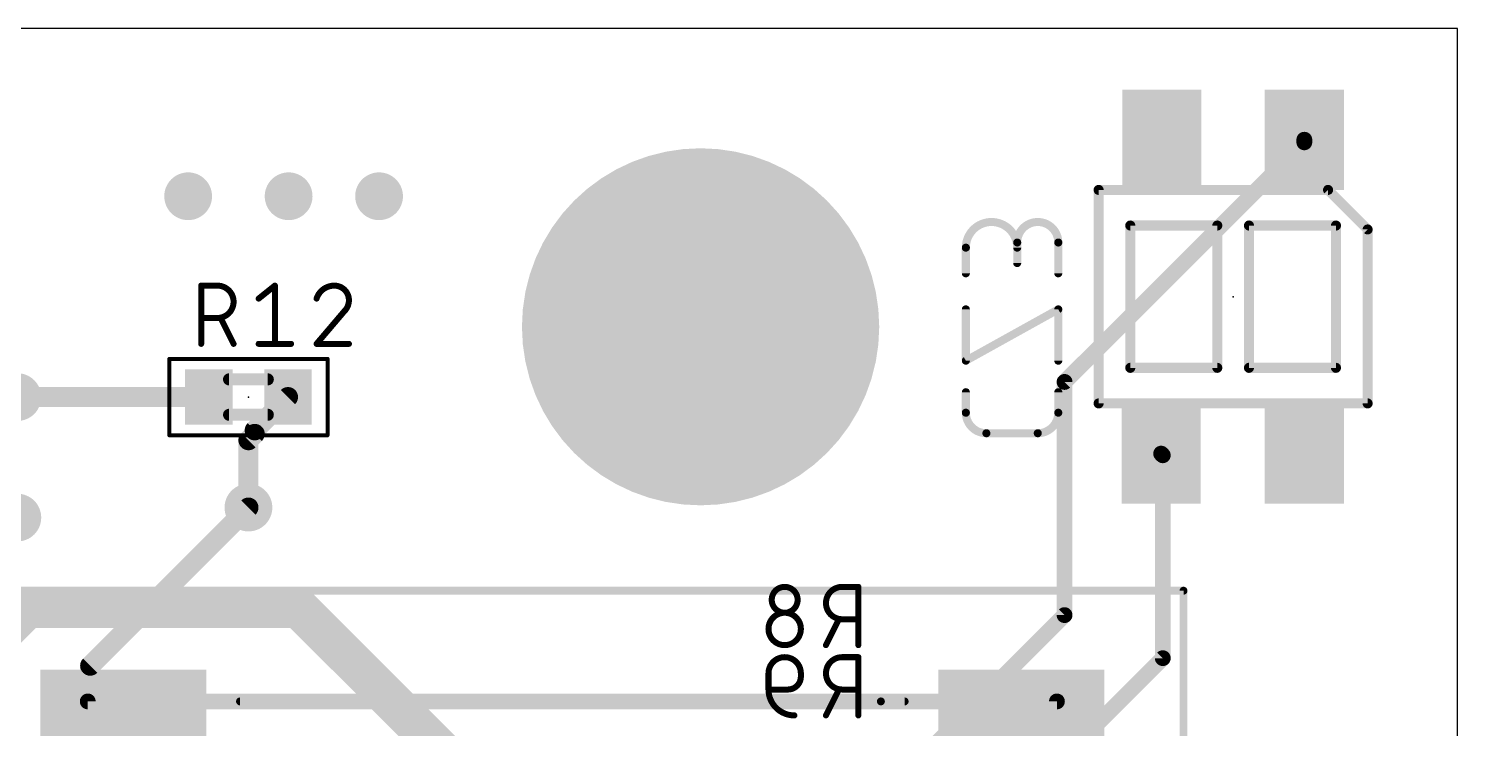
# Model space of a CAD drawing. Extents: x -2.4 to 71.8, y -0.8 to 95.3.
# Drawn here: x 34.94 to 53, y 41.15 to 50 of the extents above; entities that cross this region are included whole.
import ezdxf

# ---------------------------------------------------------------- set-up
doc = ezdxf.new("R2010")
doc.units = 0
for name, color, linetype in [('1', 12, 'CONTINUOUS'), ('16', 132, 'CONTINUOUS'), ('18', 110, 'CONTINUOUS'), ('20', 31, 'CONTINUOUS'), ('21', 253, 'CONTINUOUS'), ('22', 253, 'CONTINUOUS'), ('23', 53, 'CONTINUOUS'), ('24', 53, 'CONTINUOUS'), ('25', 253, 'CONTINUOUS'), ('26', 253, 'CONTINUOUS'), ('39', 12, 'CONTINUOUS'), ('51', 253, 'CONTINUOUS')]:
    doc.layers.add(name, color=color, linetype=linetype)

# ---------------------------------------------------------------- blocks, each defined once
blk = doc.blocks.new('RECT')
blk.add_solid([(-0.5, -0.5), (0.5, -0.5), (-0.5, 0.5), (0.5, 0.5)])
blk = doc.blocks.new('ROUNDV')
at = {"const_width": 0.5}
blk.add_lwpolyline([(0, -0.25, 1), (0, 0.25, 1), (0, -0.25)], format="xyb", dxfattribs=at)

msp = doc.modelspace()

# ---------------------------------------------------------------- linework, layer by layer
at = {"layer": '1'}
for points, const_width in [([(37.219, 45.339), (34.798, 45.339)], 0.254), ([(38.219, 45.339), (37.7985, 44.9185)], 0.254), ([(37.7985, 44.8732), (37.719, 44.7937)], 0.254), ([(37.7985, 44.9185), (37.7985, 44.8732)], 0.254), ([(37.719, 44.7937), (37.719, 43.942)], 0.254), ([(34.146, 41.893), (34.925, 42.672)], 0.508), ([(34.925, 42.672), (38.354, 42.672)], 0.508), ([(38.354, 42.672), (42.418, 38.608)], 0.508)]:
    msp.add_lwpolyline(points, dxfattribs=dict(at, const_width=const_width))
for points, const_width in [([(37.219, 45.2755, 1), (37.219, 45.4025)], 0.127), ([(38.2639, 45.2941, 1), (38.1741, 45.3839)], 0.127), ([(37.862, 44.9185, 1), (37.735, 44.9185)], 0.127), ([(37.7536, 44.9634, 1), (37.8434, 44.8736)], 0.127), ([(37.8434, 44.8283, 1), (37.7536, 44.9181)], 0.127), ([(37.7825, 44.7937, 1), (37.6555, 44.7937)], 0.127), ([(37.6741, 44.8386, 1), (37.7639, 44.7488)], 0.127), ([(37.735, 44.8732, 1), (37.862, 44.8732)], 0.127), ([(37.6555, 43.942, 1), (37.7825, 43.942)], 0.127), ([(34.925, 42.799, 1), (34.925, 42.545)], 0.254), ([(35.0148, 42.5822, 1), (34.8352, 42.7618)], 0.254), ([(38.4438, 42.7618, 1), (38.2642, 42.5822)], 0.254), ([(38.354, 42.545, 1), (38.354, 42.799)], 0.254)]:
    msp.add_lwpolyline(points, format="xyb", dxfattribs=dict(at, const_width=const_width))
at = {"layer": '16'}
for points, const_width in [([(48.0345, 45.5306), (51.065, 48.5611)], 0.2), ([(51.065, 48.5611), (51.065, 48.594)], 0.2), ([(48.0345, 42.5815), (48.0345, 45.5306)], 0.2), ([(49.255, 44.624), (49.276, 44.603)], 0.2), ([(49.276, 44.603), (49.276, 42.037)], 0.2), ([(37.719, 43.942), (35.719, 41.942)], 0.254), ([(48.0345, 42.5815), (45.966, 40.513)], 0.2), ([(49.276, 42.037), (46.609, 39.37)], 0.2), ([(35.719, 41.942), (35.719, 33.4593)], 0.254)]:
    msp.add_lwpolyline(points, dxfattribs=dict(at, const_width=const_width))
for points, const_width in [([(51.115, 48.594, 1), (51.015, 48.594)], 0.1), ([(51.015, 48.5611, 1), (51.115, 48.5611)], 0.1), ([(51.1004, 48.5257, 1), (51.0296, 48.5964)], 0.1), ([(48.0845, 45.5306, 1), (47.9845, 45.5306)], 0.1), ([(47.9991, 45.5659, 1), (48.0699, 45.4952)], 0.1), ([(49.2904, 44.6594, 1), (49.2196, 44.5886)], 0.1), ([(49.326, 44.603, 1), (49.226, 44.603)], 0.1), ([(49.2406, 44.5676, 1), (49.3114, 44.6384)], 0.1), ([(37.7639, 43.8971, 1), (37.6741, 43.9869)], 0.127), ([(47.9845, 42.5815, 1), (48.0845, 42.5815)], 0.1), ([(48.0699, 42.5461, 1), (47.9991, 42.6169)], 0.1), ([(49.226, 42.037, 1), (49.326, 42.037)], 0.1), ([(49.3114, 42.0016, 1), (49.2406, 42.0724)], 0.1), ([(35.7825, 41.942, 1), (35.6555, 41.942)], 0.127), ([(35.6741, 41.9869, 1), (35.7639, 41.8971)], 0.127)]:
    msp.add_lwpolyline(points, format="xyb", dxfattribs=dict(at, const_width=const_width))
at = {"layer": '20'}
for p, q in [((53, 50), (0, 50)), ((53, 0), (53, 50))]:
    msp.add_line(p, q, dxfattribs=at)
at = {"layer": '21', "const_width": 0.1}
for points in [[(37.613, 41.49), (45.713, 41.49)], [(45.713, 41.49), (46.013, 41.49)]]:
    msp.add_lwpolyline(points, dxfattribs=at)
at = {"layer": '21', "const_width": 0.05}
for points in [[(37.613, 41.515, 1), (37.613, 41.465)], [(45.713, 41.515, 1), (45.713, 41.465)], [(45.713, 41.465, 1), (45.713, 41.515)], [(46.013, 41.465, 1), (46.013, 41.515)]]:
    msp.add_lwpolyline(points, format="xyb", dxfattribs=at)
at = {"layer": '22', "const_width": 0.0635}
for points in [[(48.465, 47.9908, 1), (48.465, 47.9273)], [(48.4968, 47.959, 1), (48.4333, 47.959)], [(51.3875, 47.9815, 1), (51.3425, 47.9365)], [(51.365, 47.9273, 1), (51.365, 47.9908)], [(48.8968, 47.509, 1), (48.8332, 47.509)], [(48.865, 47.5408, 1), (48.865, 47.4772)], [(49.9968, 47.509, 1), (49.9333, 47.509)], [(49.965, 47.4772, 1), (49.965, 47.5408)], [(50.3968, 47.509, 1), (50.3332, 47.509)], [(50.365, 47.5408, 1), (50.365, 47.4772)], [(51.4968, 47.509, 1), (51.4333, 47.509)], [(51.465, 47.4772, 1), (51.465, 47.5408)], [(51.8968, 47.459, 1), (51.8332, 47.459)], [(51.8425, 47.4365, 1), (51.8875, 47.4815)], [(48.8332, 45.709, 1), (48.8968, 45.709)], [(48.865, 45.7408, 1), (48.865, 45.6773)], [(49.9333, 45.709, 1), (49.9968, 45.709)], [(49.965, 45.6773, 1), (49.965, 45.7408)], [(50.3332, 45.709, 1), (50.3968, 45.709)], [(50.365, 45.7408, 1), (50.365, 45.6773)], [(51.4333, 45.709, 1), (51.4968, 45.709)], [(51.465, 45.6773, 1), (51.465, 45.7408)], [(48.465, 45.2908, 1), (48.465, 45.2272)], [(48.4333, 45.259, 1), (48.4968, 45.259)], [(51.8332, 45.259, 1), (51.8968, 45.259)], [(51.865, 45.2272, 1), (51.865, 45.2908)]]:
    msp.add_lwpolyline(points, format="xyb", dxfattribs=at)
at = {"layer": '22', "const_width": 0.127}
for points in [[(48.465, 47.959), (51.365, 47.959)], [(48.465, 45.259), (48.465, 47.959)], [(51.365, 47.959), (51.865, 47.459)], [(48.865, 47.509), (48.865, 45.709)], [(49.965, 47.509), (48.865, 47.509)], [(49.965, 45.709), (49.965, 47.509)], [(50.365, 47.509), (50.365, 45.709)], [(51.465, 47.509), (50.365, 47.509)], [(51.465, 45.709), (51.465, 47.509)], [(51.865, 47.459), (51.865, 45.259)], [(48.865, 45.709), (49.965, 45.709)], [(50.365, 45.709), (51.465, 45.709)], [(51.865, 45.259), (48.465, 45.259)]]:
    msp.add_lwpolyline(points, dxfattribs=at)
at = {"layer": '23'}
msp.add_point((37.719, 45.339), dxfattribs=at)
at = {"layer": '24'}
msp.add_point((50.165, 46.609), dxfattribs=at)
at = {"layer": '25', "const_width": 0.0762}
for points in [[(37.1221, 46.0121), (37.1221, 46.7487)], [(37.1221, 46.7487), (37.3267, 46.7487)], [(37.8485, 46.585), (38.0531, 46.7487)], [(38.0531, 46.7487), (38.0531, 46.0121)], [(38.9279, 46.4213), (38.58, 46.0121)], [(37.3267, 46.3395), (37.1221, 46.3395)], [(37.5313, 46.0121), (37.3676, 46.3395)], [(37.8485, 46.0121), (38.2577, 46.0121)], [(38.58, 46.0121), (38.9892, 46.0121)]]:
    msp.add_lwpolyline(points, dxfattribs=at)
at = {"layer": '25'}
for points, const_width in [([(37.1412, 46.7487, 1), (37.1031, 46.7487)], 0.0381), ([(37.1221, 46.7677, 1), (37.1221, 46.7296)], 0.0381), ([(37.3267, 46.3395, 1), (37.3267, 46.7487)], 0.0762), ([(37.3267, 46.7677, 1), (37.3267, 46.7296)], 0.0381), ([(37.3267, 46.7296, 1), (37.3267, 46.7677)], 0.0381), ([(38.0722, 46.7487, 1), (38.0341, 46.7487)], 0.0381), ([(38.065, 46.7338, 1), (38.0412, 46.7636)], 0.0381), ([(38.8051, 46.7487, 0.3252), (38.58, 46.585)], 0.0762), ([(38.9892, 46.5646, 0.4142), (38.8051, 46.7487)], 0.0762), ([(38.8051, 46.7677, 1), (38.8051, 46.7296)], 0.0381), ([(38.8051, 46.7297, 1), (38.8051, 46.7677)], 0.0381), ([(37.8366, 46.5999, 1), (37.8604, 46.5701)], 0.0381), ([(38.5619, 46.5909, 1), (38.5981, 46.5791)], 0.0381), ([(38.9279, 46.4213, 0.2053), (38.9892, 46.5646)], 0.0762), ([(39.0083, 46.5645, 1), (38.9702, 46.5646)], 0.0381), ([(38.9147, 46.4351, 1), (38.941, 46.4075)], 0.0381), ([(38.9424, 46.409, 1), (38.9133, 46.4337)], 0.0381), ([(38.9702, 46.5646, 1), (39.0083, 46.5646)], 0.0381), ([(37.1221, 46.3585, 1), (37.1221, 46.3204)], 0.0381), ([(37.3267, 46.3585, 1), (37.3267, 46.3204)], 0.0381), ([(37.3267, 46.3204, 1), (37.3267, 46.3585)], 0.0381), ([(37.3847, 46.348, 1), (37.3506, 46.331)], 0.0381), ([(37.1031, 46.0121, 1), (37.1412, 46.0121)], 0.0381), ([(37.5143, 46.0036, 1), (37.5484, 46.0206)], 0.0381), ([(37.8485, 46.0312, 1), (37.8485, 45.9931)], 0.0381), ([(38.0341, 46.0121, 1), (38.0722, 46.0121)], 0.0381), ([(38.2577, 45.9931, 1), (38.2577, 46.0312)], 0.0381), ([(38.58, 46.0312, 1), (38.58, 45.9931)], 0.0381), ([(38.5655, 46.0244, 1), (38.5945, 45.9998)], 0.0381), ([(38.9892, 45.9931, 1), (38.9892, 46.0312)], 0.0381)]:
    msp.add_lwpolyline(points, format="xyb", dxfattribs=dict(at, const_width=const_width))
at = {"layer": '26'}
for points, const_width in [([(47.4359, 47.229, 1), (46.7868, 47.229)], 0.1016), ([(47.9552, 47.2939, 1), (47.4359, 47.2939)], 0.1016), ([(47.4613, 47.2939, 1), (47.4105, 47.2939)], 0.0508), ([(47.4105, 47.2939, 1), (47.4613, 47.2939)], 0.0508), ([(47.9806, 47.2939, 1), (47.9298, 47.2939)], 0.0508), ([(47.9298, 47.2939, 1), (47.9806, 47.2939)], 0.0508), ([(46.8122, 47.229, 1), (46.7614, 47.229)], 0.0508), ([(46.7614, 47.229, 1), (46.8122, 47.229)], 0.0508), ([(47.4105, 47.229, 1), (47.4613, 47.229)], 0.0508), ([(47.4105, 47.0342, 1), (47.4613, 47.0342)], 0.0508), ([(46.7614, 46.9044, 1), (46.8122, 46.9044)], 0.0508), ([(47.9298, 46.9044, 1), (47.9806, 46.9044)], 0.0508), ([(46.8122, 46.4486, 1), (46.7614, 46.4486)], 0.0508), ([(47.9806, 46.4486, 1), (47.9298, 46.4486)], 0.0508), ([(47.9675, 46.4264, 1), (47.9429, 46.4708)], 0.0508), ([(46.7745, 45.8217, 1), (46.7991, 45.7773)], 0.0508), ([(46.7614, 45.7995, 1), (46.8122, 45.7995)], 0.0508), ([(47.9298, 45.7995, 1), (47.9806, 45.7995)], 0.0508), ([(46.8122, 45.4011, 1), (46.7614, 45.4011)], 0.0508), ([(47.9806, 45.4011, 1), (47.9298, 45.4011)], 0.0508), ([(46.7868, 45.1414, 0.4142), (47.0464, 44.8818)], 0.1016), ([(46.8122, 45.1414, 1), (46.7614, 45.1414)], 0.0508), ([(46.7614, 45.1414, 1), (46.8122, 45.1414)], 0.0508), ([(47.6956, 44.8818, 0.4142), (47.9552, 45.1414)], 0.1016), ([(47.9806, 45.1414, 1), (47.9298, 45.1414)], 0.0508), ([(47.9298, 45.1414, 1), (47.9806, 45.1414)], 0.0508), ([(47.0464, 44.9072, 1), (47.0464, 44.8564)], 0.0508), ([(47.0464, 44.8564, 1), (47.0464, 44.9072)], 0.0508), ([(47.6956, 44.9072, 1), (47.6956, 44.8564)], 0.0508), ([(47.6956, 44.8564, 1), (47.6956, 44.9072)], 0.0508), ([(44.6606, 42.775, 1), (44.3332, 42.775)], 0.0762), ([(44.3332, 42.775, 1), (44.6606, 42.775)], 0.0762), ([(44.3522, 42.775, 1), (44.3141, 42.775)], 0.0381), ([(44.6796, 42.775, 1), (44.6415, 42.775)], 0.0381), ([(45.2233, 42.9387, 1), (45.2233, 42.5295)], 0.0762), ([(45.2233, 42.9578, 1), (45.2233, 42.9197)], 0.0381), ([(45.2233, 42.9197, 1), (45.2233, 42.9578)], 0.0381), ([(45.447, 42.9387, 1), (45.4089, 42.9387)], 0.0381), ([(45.4279, 42.9197, 1), (45.4279, 42.9578)], 0.0381), ([(44.7015, 42.4067, 1), (44.2923, 42.4067)], 0.0762), ([(44.3141, 42.775, 1), (44.3522, 42.775)], 0.0381), ([(44.6415, 42.775, 1), (44.6796, 42.775)], 0.0381), ([(44.2923, 42.4067, 1), (44.7015, 42.4067)], 0.0762), ([(44.3113, 42.4067, 1), (44.2732, 42.4067)], 0.0381), ([(44.7205, 42.4067, 1), (44.6824, 42.4067)], 0.0381), ([(45.1994, 42.521, 1), (45.1653, 42.538)], 0.0381), ([(45.2233, 42.5485, 1), (45.2233, 42.5104)], 0.0381), ([(45.2233, 42.5104, 1), (45.2233, 42.5485)], 0.0381), ([(45.4279, 42.5104, 1), (45.4279, 42.5485)], 0.0381), ([(44.2732, 42.4067, 1), (44.3113, 42.4067)], 0.0381), ([(44.6824, 42.4067, 1), (44.7205, 42.4067)], 0.0381), ([(44.7015, 41.8451, 1), (44.2923, 41.8451)], 0.0762), ([(45.0016, 42.2106, 1), (45.0357, 42.1936)], 0.0381), ([(45.2233, 42.0497, 1), (45.2233, 41.6405)], 0.0762), ([(45.2233, 42.0688, 1), (45.2233, 42.0307)], 0.0381), ([(45.2233, 42.0307, 1), (45.2233, 42.0688)], 0.0381), ([(45.4089, 42.2021, 1), (45.447, 42.2021)], 0.0381), ([(45.447, 42.0497, 1), (45.4089, 42.0497)], 0.0381), ([(45.4279, 42.0307, 1), (45.4279, 42.0688)], 0.0381), ([(44.3113, 41.8451, 1), (44.2732, 41.8451)], 0.0381), ([(44.2732, 41.8451, 1), (44.3113, 41.8451)], 0.0381), ([(44.5378, 41.6405, 0.4142), (44.7015, 41.8042)], 0.0762), ([(44.7205, 41.8451, 1), (44.6824, 41.8451)], 0.0381), ([(44.6824, 41.8451, 1), (44.7205, 41.8451)], 0.0381), ([(44.7205, 41.8042, 1), (44.6824, 41.8042)], 0.0381), ([(44.6824, 41.8042, 1), (44.7205, 41.8042)], 0.0381), ([(44.2923, 41.6595, 1), (44.2923, 41.6214)], 0.0381), ([(44.2923, 41.6405, 0.4142), (44.6197, 41.3131)], 0.0762), ([(44.3113, 41.6405, 1), (44.2732, 41.6405)], 0.0381), ([(44.2732, 41.6405, 1), (44.3113, 41.6405)], 0.0381), ([(44.5378, 41.6595, 1), (44.5378, 41.6214)], 0.0381), ([(44.5378, 41.6214, 1), (44.5378, 41.6595)], 0.0381), ([(45.1994, 41.632, 1), (45.1653, 41.649)], 0.0381), ([(45.2233, 41.6595, 1), (45.2233, 41.6214)], 0.0381), ([(45.2233, 41.6214, 1), (45.2233, 41.6595)], 0.0381), ([(45.4279, 41.6214, 1), (45.4279, 41.6595)], 0.0381), ([(44.6197, 41.2941, 1), (44.6197, 41.3321)], 0.0381), ([(45.0016, 41.3216, 1), (45.0357, 41.3046)], 0.0381), ([(45.4089, 41.3131, 1), (45.447, 41.3131)], 0.0381)]:
    msp.add_lwpolyline(points, format="xyb", dxfattribs=dict(at, const_width=const_width))
for points, const_width in [([(47.4359, 47.2939), (47.4359, 47.0342)], 0.1016), ([(47.9552, 46.9044), (47.9552, 47.2939)], 0.1016), ([(46.7868, 46.9044), (46.7868, 47.229)], 0.1016), ([(47.9552, 46.4486), (46.7868, 45.7995)], 0.1016), ([(46.7868, 45.7995), (46.7868, 46.4486)], 0.1016), ([(47.9552, 45.7995), (47.9552, 46.4486)], 0.1016), ([(46.7868, 45.4011), (46.7868, 45.1414)], 0.1016), ([(47.9552, 45.1414), (47.9552, 45.4011)], 0.1016), ([(47.0464, 44.8818), (47.6956, 44.8818)], 0.1016), ([(45.4279, 42.9387), (45.2233, 42.9387)], 0.0762), ([(45.4279, 42.2021), (45.4279, 42.9387)], 0.0762), ([(45.0187, 42.2021), (45.1824, 42.5295)], 0.0762), ([(45.2233, 42.5295), (45.4279, 42.5295)], 0.0762), ([(45.4279, 42.0497), (45.2233, 42.0497)], 0.0762), ([(45.4279, 41.3131), (45.4279, 42.0497)], 0.0762), ([(44.2923, 41.8451), (44.2923, 41.6405)], 0.0762), ([(44.7015, 41.8042), (44.7015, 41.8451)], 0.0762), ([(44.2923, 41.6405), (44.5378, 41.6405)], 0.0762), ([(45.0187, 41.3131), (45.1824, 41.6405)], 0.0762), ([(45.2233, 41.6405), (45.4279, 41.6405)], 0.0762)]:
    msp.add_lwpolyline(points, dxfattribs=dict(at, const_width=const_width))
at = {"layer": '39', "const_width": 0.0508}
for points in [[(36.719, 45.822), (38.719, 45.822)], [(36.719, 44.856), (36.719, 45.822)], [(38.719, 45.822), (38.719, 44.856)], [(38.719, 44.856), (36.719, 44.856)]]:
    msp.add_lwpolyline(points, dxfattribs=at)
at = {"layer": '39', "const_width": 0.0254}
for points in [[(36.719, 45.8347, 1), (36.719, 45.8093)], [(36.7317, 45.822, 1), (36.7063, 45.822)], [(38.7317, 45.822, 1), (38.7063, 45.822)], [(38.719, 45.8093, 1), (38.719, 45.8347)], [(36.719, 44.8687, 1), (36.719, 44.8433)], [(36.7063, 44.856, 1), (36.7317, 44.856)], [(38.7063, 44.856, 1), (38.7317, 44.856)], [(38.719, 44.8433, 1), (38.719, 44.8687)]]:
    msp.add_lwpolyline(points, format="xyb", dxfattribs=at)
at = {"layer": '51'}
for points, const_width in [([(37.474, 45.563), (37.964, 45.563)], 0.1524), ([(37.964, 45.115), (37.474, 45.115)], 0.1524), ([(34.088, 42.89), (49.538, 42.89)], 0.1), ([(49.538, 42.89), (49.538, 35.365)], 0.1), ([(35.688, 41.49), (47.938, 41.49)], 0.2), ([(35.688, 37.79), (35.688, 41.49)], 0.2), ([(47.938, 41.49), (47.938, 37.79)], 0.2)]:
    msp.add_lwpolyline(points, dxfattribs=dict(at, const_width=const_width))
for points, const_width in [([(37.474, 45.6011, 1), (37.474, 45.5249)], 0.0762), ([(37.964, 45.5249, 1), (37.964, 45.6011)], 0.0762), ([(37.474, 45.1531, 1), (37.474, 45.0769)], 0.0762), ([(37.964, 45.0769, 1), (37.964, 45.1531)], 0.0762), ([(49.563, 42.89, 1), (49.513, 42.89)], 0.05), ([(49.538, 42.865, 1), (49.538, 42.915)], 0.05), ([(35.688, 41.54, 1), (35.688, 41.44)], 0.1), ([(35.738, 41.49, 1), (35.638, 41.49)], 0.1), ([(47.988, 41.49, 1), (47.888, 41.49)], 0.1), ([(47.938, 41.44, 1), (47.938, 41.54)], 0.1)]:
    msp.add_lwpolyline(points, format="xyb", dxfattribs=dict(at, const_width=const_width))

# ---------------------------------------------------------------- block references
at = {"layer": '1', "xscale": 0.6, "yscale": 0.7}
for p in [(37.219, 45.339), (38.219, 45.339)]:
    msp.add_blockref('RECT', p, dxfattribs=at)
at = {"layer": '1', "xscale": 3, "yscale": 2.1, "rotation": 90}
for p in [(36.138, 40.39), (47.488, 40.39)]:
    msp.add_blockref('RECT', p, dxfattribs=at)
at = {"layer": '16', "xscale": 1.27, "rotation": 270}
for p in [(49.265, 48.594), (51.065, 48.594), (49.255, 44.624), (51.065, 44.624)]:
    msp.add_blockref('RECT', p, dxfattribs=at)
at = {"layer": '18'}
for p, xscale, yscale in [((43.434, 46.228), 4.516, 4.516), ((43.434, 46.228), 4.516, 4.516), ((36.957, 47.879), 0.604, 0.604), ((36.957, 47.879), 0.604, 0.604), ((38.227, 47.879), 0.604, 0.604), ((38.227, 47.879), 0.604, 0.604), ((39.37, 47.879), 0.604, 0.604), ((39.37, 47.879), 0.604, 0.604), ((34.798, 45.339), 0.604, 0.604), ((34.798, 45.339), 0.604, 0.604), ((34.798, 43.815), 0.604, 0.604), ((34.798, 43.815), 0.604, 0.604), ((37.719, 43.942), 0.604, 0.604), ((37.719, 43.942), 0.604, 0.604)]:
    msp.add_blockref('ROUNDV', p, dxfattribs=dict(at, xscale=xscale, yscale=yscale))
at = {"layer": '51', "xscale": 0.3, "yscale": 0.5999}
for p in [(37.315, 45.3342), (38.1278, 45.3342)]:
    msp.add_blockref('RECT', p, dxfattribs=at)

doc.saveas('drawing.dxf')
